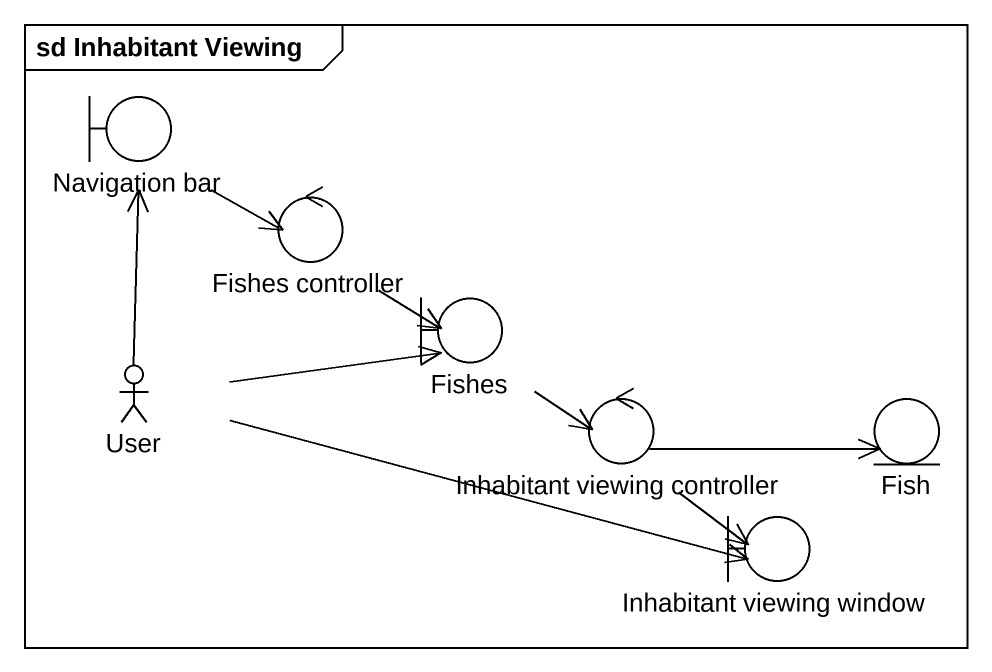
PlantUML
@startuml
mainframe sd Inhabitant Viewing
boundary "Navigation bar" as Navigation_bar
control "Fishes controller" as Fishes_controller
boundary Fishes
actor User
control "Inhabitant viewing controller" as Inhabitant_viewing
entity Fish
boundary "Inhabitant viewing window" as Inhabitant_viewing_window
Navigation_bar -right-> Fishes_controller
Fishes_controller --> Fishes
Fishes --> Inhabitant_viewing
User -up-> Navigation_bar
User -right-> Fishes
User -right-> Inhabitant_viewing_window
Inhabitant_viewing -right-> Fish
Inhabitant_viewing --> Inhabitant_viewing_window
@enduml
